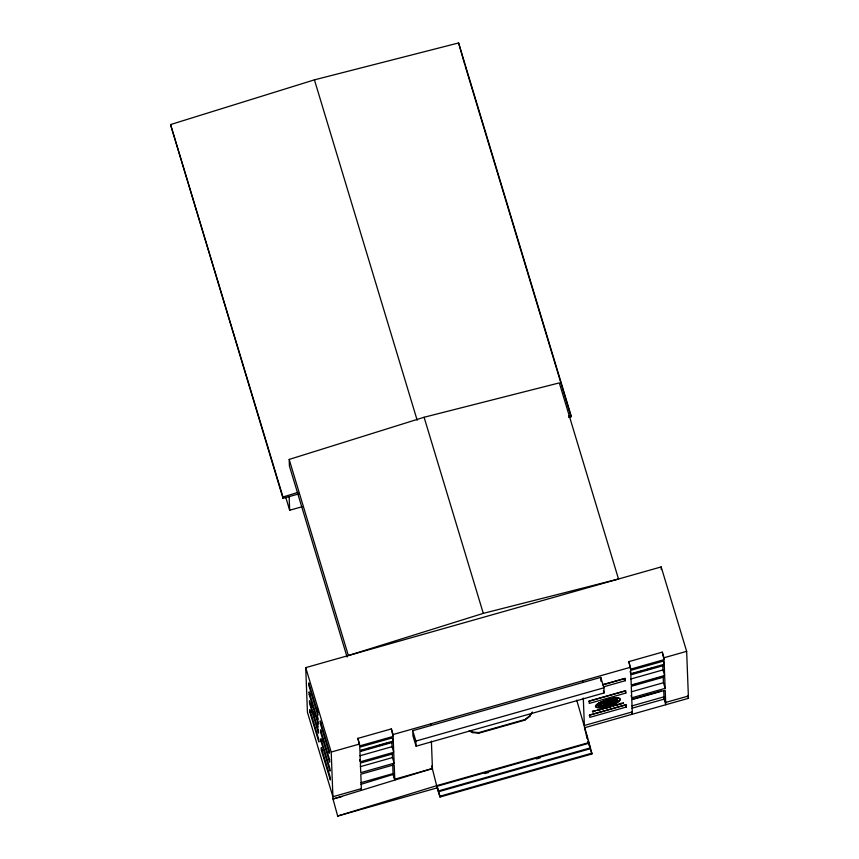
<?xml version="1.0" encoding="UTF-8"?>
<svg xmlns="http://www.w3.org/2000/svg" width="859" height="859" viewBox="0 0 859 859"><rect width="100%" height="100%" fill="white"/><g stroke="black" fill="none" stroke-linecap="round" stroke-linejoin="round"><path stroke-width="1.29" d="M616.998 704.713L617.836 704.391M609.396 705.218L608.924 704.906L610.105 705.003A9.052 2.319 -16.8 0 1 610.652 704.82L610.964 704.616M607.85 707.354L607.27 707.301M617.245 700.901L617.557 700.633M607.249 707.472L608.451 707.075L608.065 707.601M610.792 702.469L610.792 702.437A13.068 3.339 -16.8 0 1 610.738 702.662L611.082 702.748A3.511 0.902 -16.8 0 0 611.801 702.576A2.115 0.537 -16.8 0 0 612.435 702.372L613.573 701.771A2.201 0.558 -16.8 0 0 613.627 701.502L612.972 701.459M620.488 703.564L620.177 704.176L620.574 703.596M609.461 704.058L609.117 704.273A2.223 0.569 -16.8 0 1 608.301 704.584L606.733 704.605L609.246 703.618M614.024 705.722L614.153 705.089M621.078 703.22L621.164 703.843M611.05 706.753L608.988 706.957M604.854 708.385L606.411 707.451M603.727 704.713L603.351 703.671M603.115 706.248L602.513 706.624L603.136 706.334M594.245 710.726L593.805 711.628L593.923 710.951M611.511 701.599L612.843 701.148M606.368 701.03L608.516 700.439M614.679 703.038L613.229 703.489L614.668 702.93M612.639 706.27L613.594 706.034L613.401 705.325M609.063 707.236L610.405 706.485M470.281 730.837L472.643 732.04L478.721 732.609L524.828 719.552L529.627 715.891L530.948 713.646M469.121 730.826L472.665 732.62L478.742 733.199L524.849 720.132L529.649 716.481L532.301 711.993M614.421 698.925L613.487 699.473M613.412 706.066L613.97 705.819M612.907 701.943L611.35 702.479M614.346 699.065L612.918 699.387L614.131 699.28M615.173 702.179L615.366 702.007A6.077 1.557 -16.8 0 1 615.592 701.846M601.214 706.409L601.171 706.313M598.004 710.382L598.562 709.781L597.531 710.178M616.515 699.076L615.678 699.537M616.805 701.728L616.451 701.943M616.418 700.815L616.451 700.772A2.319 0.591 -16.8 0 0 616.365 700.912L616.365 700.965M611.93 703.951L612.585 703.618M622.635 703.145L623.505 702.78M612.113 699.548L612.918 699.043M623.301 703.102L622.378 703.521M598.476 706.528L599.056 706.13A6.271 1.6 -16.8 0 1 599.657 705.808L599.861 705.883M613.101 703.832L612.628 704.079M612.811 699.14L611.962 699.655M616.257 701.169L617.116 701.212M601.321 702.823L602.009 702.458M617.481 699.516L616.569 700.289M615.108 699.441L615.72 698.958M614.593 702.555L615.978 702.34M599.84 703.65L600.613 703.188M602.503 708.729L603.201 708.46M603.415 708.847L603.147 708.525M617.149 701.363L616.343 701.202M611.748 699.58L611.297 699.709M604.682 706.077L604.145 706.034M600.634 703.242L600.946 703.349M599.185 704.863L598.261 705.271M599.453 706.742L600.495 706.248M605.799 704.734L604.94 704.874M614.765 705.422L616.558 704.831L614.883 705.497M598.873 704.466L599.625 704.283M614.872 699.022L614.314 699.387M604.779 708.288L606.293 707.655M604.102 708.256L604.629 708.557M606.304 707.322L606.819 707.88M610.416 706.152L610.932 706.721M598.412 706.517L599.077 706.334M616.064 701.953L616.622 701.739M613.67 703.403L614.453 703.102M609.042 706.903L610.491 706.205M614.496 699.419L615.141 699.022M616.848 700.396L617.428 700.214M600.57 709.62L600.151 709.835M617.159 699.29L616.332 699.645M615.86 702.426L615.194 702.769M602.17 706.377L601.687 706.817M599.056 703.059L596.93 704.541A12.413 3.178 -16.8 0 0 597.95 707.526A12.928 3.307 -16.8 0 0 600.849 707.537L608.526 706.012A12.939 3.307 -16.8 0 0 612.768 704.541L617.879 701.921A13.454 3.447 -16.8 0 0 619.564 700.375A12.262 3.135 -16.8 0 0 618.738 698.367M612.209 703.811L612.939 703.725M611.093 699.409L611.952 699.194M615.581 699.022L614.722 699.484A6.7 1.718 -16.8 0 1 615.055 699.58L615.431 699.462M603.383 708.729L602.363 709.18M599.045 709.802L600.591 709.33L598.948 709.942M601.826 702.759L602.664 702.522M617.224 704.885L617.857 704.82L617.138 704.906M617.03 704.563L617.804 704.466M606.271 705.915L606.83 705.604M601.268 703.392L601.075 703.585M603.759 706.624L603.63 706.42M612.199 704.026L612.338 703.875M616.3 704.831L615.098 705.142L615.903 704.949M617.363 699.451L616.29 699.827M621.852 703.661L621.282 703.854M615.882 701.588L616.569 701.47M599.045 706.764L600.72 706.162M600.237 706.216L599.367 706.624M610.008 704.584L610.459 704.444M615.431 702.598L614.754 702.533M599.561 704.434L598.938 704.605M615.86 699.559L616.569 699.237M616.966 699.312L616.032 699.731M593.118 711.048L592.356 711.273M608.623 701.524L605.627 701.846M605.638 704.273L606.121 702.522L604.543 702.995M621.476 703.285L621.036 703.349M598.251 706.023L599.41 705.668M609.364 704.069L607.796 704.391M616.88 700.053L616.579 700.149M595.459 710.651L595.716 710.586M603.705 701.717L603.104 702.039M615.967 701.653L616.515 701.481M611.157 699.57L611.748 699.43M607.571 703.779L605.616 704.337M613.219 700.858L612.692 700.955A3.683 0.945 -16.8 0 0 611.662 701.255L610.717 701.975L612.553 701.545M601.976 706.377L601.45 706.646L602.825 706.323M607.399 701.449L606.98 702.007M603.297 703.628L605.101 703.113L605.176 704.401M605.155 704.466L603.533 704.852M602.954 702.028L603.823 702.168M605.778 704.713L605.531 705.067M606.271 708.063L605.735 708.235L607.012 707.891M610.384 706.903L609.224 707.054M608.72 702.426L608.29 703.575L610.255 703.016M599.41 705.529L598.132 705.926M616.418 699.849L617.213 699.892M606.744 704.638L609.16 703.682M601.654 708.943L602.052 708.739A5.261 1.342 -16.8 0 1 602.084 708.847L601.891 708.911M602.256 702.705L602.18 702.726A6.034 1.546 -16.8 0 1 601.751 702.877L601.547 702.93M610.169 702.984L609.557 702.114M611.178 704.262L611.715 704.294M604.543 705.132L604.006 705.561L604.661 705.346M606.336 701.309L609.665 700.375A6.346 1.621 -16.8 0 1 612.113 699.978L613.895 699.935A6.099 1.557 -16.8 0 1 614.754 700.064L615.355 701.266A8.515 2.18 -16.8 0 1 614.883 701.771A6.775 1.739 -16.8 0 1 613.992 702.437L606.293 705.368A8.547 2.19 -16.8 0 1 604.908 705.626A6.7 1.718 -16.8 0 1 603.426 705.787L600.495 704.992A7.86 2.008 -16.8 0 1 606.336 701.309M593.429 711.778L592.903 711.896M605.659 700.182L612.242 698.517A12.337 3.157 -16.8 0 1 615.055 698.163L616.3 698.109M611.168 703.478C608.848 703.671 613.82 702.834 611.823 703.016M607.85 707.687L607.259 707.784M289.172 459.436L424.099 417.259L559.316 382.899L618.512 579.009L483.295 613.369L348.367 655.546L289.172 459.436L289.429 466.04L347.079 657.017M612.284 704.004L612.843 703.843M299.061 493.818L283.019 498.36L170.544 124.566L314.426 79.855L458.599 42.95L571.031 415.423L571.085 416.744L568.637 417.442M283.019 498.36L282.976 497.039L297.783 492.432M360.952 784.321L393.1 774.453L392.713 764.392M431.39 741.113L432.442 768.526L333.002 799.031L337.673 816.05L437.21 787.853L431.68 765.992M337.673 816.05L437.113 785.545L589.038 742.509L576.7 700.117M618.781 704.584L619.822 704.273L619.221 703.961M606.486 700.568L607.667 700.171M285.789 497.436L289.666 510.257L302.067 506.746M361.349 788.669L332.916 796.722L307.436 712.304L305.718 667.636L661.172 566.919L686.652 651.337L688.456 698.313L584.442 727.788L587.449 738.729M309.219 694.469L309.111 691.86L318.088 721.592L318.195 724.212L309.219 694.469L310.636 694.072M309.906 712.304L309.798 709.684L318.775 739.427L318.882 742.047L309.906 712.304L311.323 711.907M320.332 723.525L320.235 720.905L329.212 750.648L329.308 753.257L320.332 723.525L321.749 723.117M321.019 741.349L320.912 738.74L329.888 768.472L329.996 771.092L321.019 741.349L322.436 740.952M357.935 738.375L391.35 728.915L393.046 734.531L393.121 736.431L359.706 745.902L357.935 738.375L359.706 745.902M628.863 661.613L662.278 652.153L663.975 657.769L664.039 659.669L630.635 669.14L628.863 661.613L630.635 669.14M321.363 750.272L321.255 747.652L330.232 777.395L330.339 780.004L321.363 750.272L322.78 749.864M342.022 796.476L333.002 799.031L331.198 752.054L359.631 744.001M393.046 734.531L630.56 667.239M663.975 657.769L686.652 651.337M412.739 730.665L600.763 677.386L603.909 687.801L604.102 692.934L416.078 746.203L412.932 735.787L412.739 730.665L415.874 741.081L416.078 746.203M393.293 741.038L359.889 750.508L359.76 747.137L393.164 737.666L393.293 741.038L392.284 737.666M630.807 673.746L664.222 664.275L664.093 660.904L630.678 670.374L630.807 673.746L630.13 671.502M360.769 750.702L364.635 749.617M367.201 748.887L371.056 747.792M376.199 746.331L389.052 742.691M630.624 674.251L634.479 673.155M637.056 672.425L640.911 671.33M646.054 669.88L652.486 668.055M602.556 684.73L625.234 678.299L625.331 680.693L603.909 686.76M603.007 684.784L624.708 678.642L625.331 680.693M359.91 755.78L392.037 746.686L391.844 741.596M630.828 679.018L662.955 669.923L662.761 664.834M415.874 741.081L603.909 687.801M360.318 761.772L393.733 752.301L393.336 742.133L359.932 751.593L360.318 761.772L359.642 759.517M664.651 675.539L631.236 685.01L630.85 674.83L664.265 665.371L664.651 675.539L662.955 669.923M632.353 685.289L636.208 684.194M650.349 680.188L654.204 679.093M656.781 678.363L660.635 677.268M588.64 701.374L625.18 691.012L625.803 693.073L589.263 703.424L589.167 701.03L625.706 690.679L625.803 693.073M360.329 766.679L392.456 757.574L392.316 753.977M631.322 691.828L663.449 682.733L663.202 676.323M605.82 700.976L609.095 700.053M604.317 701.588L605.219 701.331M609.461 700.064L610.287 699.838L609.707 699.86M394.152 763.2L360.737 772.66L360.372 763.05L393.776 753.59L394.152 763.2L392.456 757.574M631.73 697.819L665.145 688.349L664.705 676.828L631.29 686.287L631.73 697.819L631.054 695.565M603.716 706.42L604.339 706.291M631.59 699.355L661.162 690.98M618.501 704.552L618.276 704.23M589.177 715.311L625.717 704.96L626.34 707.011L589.8 717.362L589.704 714.978L626.243 704.616L626.34 707.011M360.941 782.689L393.068 773.583L394.764 779.199L432.442 768.526M631.859 705.926L663.986 696.821L665.682 702.437L688.37 696.015M631.956 708.224L664.082 699.129L663.76 690.711M632.278 711.907L584.356 725.479L583.304 698.077M484.809 773.551L488.674 772.456M536.306 758.959L540.171 757.863M438.552 790.903L590.466 747.856L589.059 743.196L437.145 786.243L438.584 791.708L590.498 748.661L590.466 747.856M591.862 753.182L591.894 753.987L439.98 797.034L439.948 796.229L591.862 753.182L589.091 744.001M606.497 701.588L607.377 701.352M598.122 705.486L599.292 705.196M598.197 705.604L599.271 705.314M608.086 704.648L608.677 704.326M608.43 700.01L607.753 700.171M617.61 700.482L616.698 700.708M597.413 710.114L597.273 710.146A2.212 0.569 -16.8 0 1 596.898 710.243L596.898 710.243M598.809 704.573L599.689 704.337M568.561 416.057L571.031 415.423M616.773 700.472L617.567 700.268M608.516 702.437L607.077 703.779M606.046 705.862L606.851 705.668M600.001 709.427L599.11 709.706L600.162 709.437M604.961 708.052L605.681 708.245L604.919 708.407M608.612 701.835L607.002 702.748L609.546 702.104M599.969 706.893L600.903 706.732L599.754 706.871M600.108 706.13L599.55 706.248M604.564 702.683L606.078 701.953M617.299 704.605L618.061 704.52M595.19 711.22L595.04 711.198M600.634 703.8L599.743 703.875M616.279 701.782L616.086 701.803A16.289 4.166 -16.8 0 0 615.624 701.835M600.065 703.596L600.946 703.596M612.832 701.814L610.856 702.05M597.016 710.264L597.778 710.511M592.71 711.875L592.581 711.349M619.951 698.668L620.123 699.988A12.67 3.243 -16.8 0 1 618.995 701.266A13.057 3.339 -16.8 0 1 613.992 704.144A12.606 3.232 -16.8 0 1 611.468 705.142A13.25 3.393 -16.8 0 1 607.657 706.366L600.548 707.698A13.089 3.35 -16.8 0 1 596.232 707.322A12.982 3.318 -16.8 0 1 600.344 702.232L610.298 698.796A12.982 3.318 -16.8 0 1 619.65 698.41M687.683 695.758L688.456 698.313M663.202 660.904L664.222 664.275M663.449 682.733L665.145 688.349M664.082 699.129L665.779 704.745L665.22 690.217L631.805 699.688L632.364 714.216L631.687 711.961M464.773 64.565L458.599 42.95M465.159 65.842L571.085 416.744M603.405 690.615L604.102 692.934M591.894 753.987L588.061 741.177M424.099 417.259L483.295 613.369M314.426 79.855L417.163 420.212M437.177 787.048L439.948 796.229M437.21 787.853L439.98 797.034M392.037 746.686L393.733 752.301M393.1 774.453L394.796 780.069L394.206 764.757L360.801 774.217L361.414 790.312M170.544 124.566L282.976 497.039M305.718 667.636L331.198 752.054M317.207 707.88L318.313 711.563M317.175 715.568L318.292 719.251M311.183 703.478L312.289 707.161M313.771 712.068L314.888 715.751M317.154 723.257L318.259 726.939M586.289 735.132L587.352 738.761M588.125 741.156L589.124 744.807L589.038 742.509M662.278 652.153L664.039 659.669M391.35 728.915L393.121 736.431M661.172 566.919L661.269 569.56M604.221 703.349L604.274 704.734M600.763 677.386L600.913 681.23M582.638 680.811L582.703 682.508M529.627 715.891L529.649 716.481M524.828 719.552L524.849 720.132M478.721 732.609L478.742 733.199M472.643 732.04L472.665 732.62M430.724 723.858L430.788 725.544M289.139 496.631L289.666 510.257M599.099 703.113A12.606 3.232 -16.8 0 1 605.638 700.268M616.483 697.884A12.939 3.307 -16.8 0 1 618.931 698.131M619.36 703.993A3.576 0.913 -16.8 0 1 619.328 704.305M600.967 704.584L600.935 704.971A7.398 1.89 -16.8 0 0 608.161 704.767A6.636 1.697 -16.8 0 0 609.826 704.24A7.849 2.008 -16.8 0 0 612.413 703.145L612.854 702.92A6.754 1.729 -16.8 0 0 613.938 702.254A8.246 2.115 -16.8 0 0 614.754 701.556A6.647 1.697 -16.8 0 0 614.926 700.536A8.687 2.223 -16.8 0 0 614.282 700.214L609.418 700.547A7.119 1.825 -16.8 0 0 607.088 701.18L600.967 704.584M317.744 712.68L308.768 682.937L308.875 685.557L317.851 715.3L317.744 712.68M329.555 759.56L320.579 729.817L320.675 732.437L329.652 762.169L329.555 759.56M318.431 730.515L309.455 700.772L309.562 703.392L318.539 733.124L318.431 730.515"/></g></svg>
